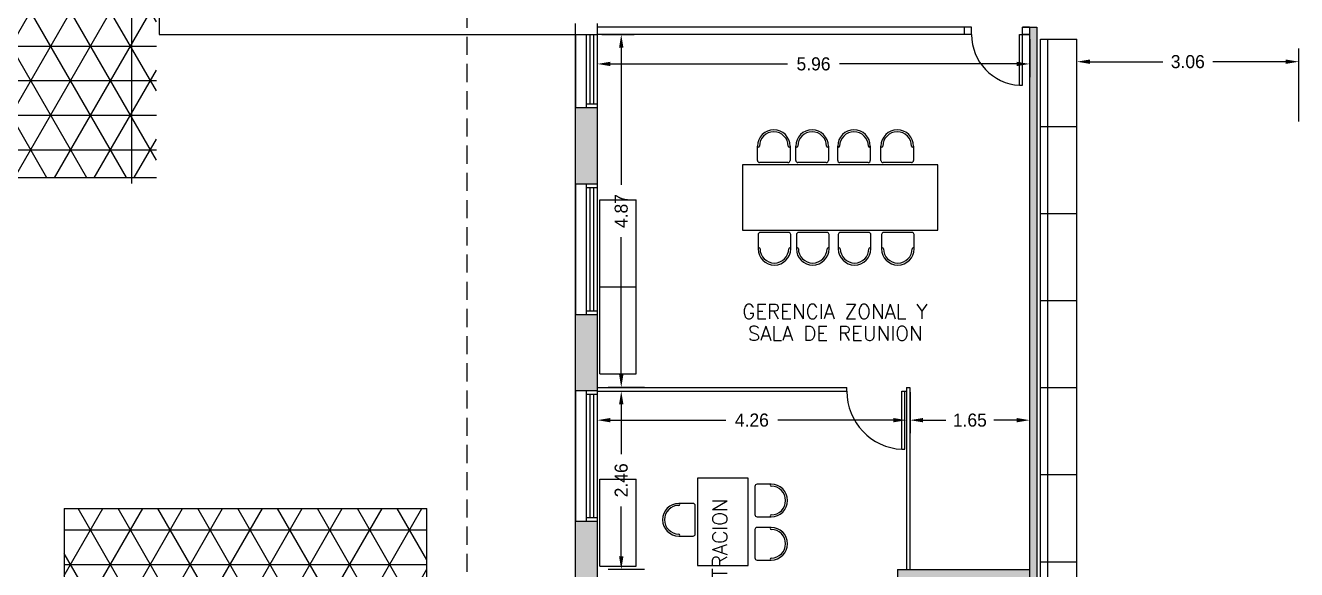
# Model space of a CAD drawing. Header units: metres. Extents: x 95 to 486, y 2972 to 3465.
# Drawn here: x 168.53 to 186.06, y 3398.93 to 3406.43 of the extents above; entities that cross this region are included whole.
import ezdxf

# ---------------------------------------------------------------- set-up
doc = ezdxf.new("R2010")
doc.units = ezdxf.units.M
doc.linetypes.add('HIDDEN', pattern=[0.375, 0.25, -0.125])
for name, color, linetype in [('0_MUROS', 7, 'Continuous'), ('0_PUERTAS-VENTANAS', 3, 'Continuous'), ('A_MEDIASOMBRA', 5, 'Continuous'), ('C_COTAS', 5, 'Continuous'), ('E_EQUIPAMIENTO', 1, 'Continuous'), ('E_GONDOLAS', 1, 'Continuous'), ('T_TEXTOS', 3, 'Continuous')]:
    doc.layers.add(name, color=color, linetype=linetype)
doc.styles.add('ROMANS', font='romans.shx', dxfattribs={"width": 0.8, "height": 0.15})
doc.dimstyles.get("Standard").update_dxf_attribs({"dimtxt": 0.18, "dimasz": 0.18, "dimexe": 0.18, "dimexo": 0.0625, "dimgap": 0.09, "dimtad": 0, "dimzin": 0, "dimdsep": 46, "dimtxsty": 'Standard', "dimcen": 0.09, "dimadec": 0, "dimazin": 0, "dimtfac": 1, "dimtofl": 0, "dimtmove": 0, "dimatfit": 3, "dimfxl": 1, "dimtolj": 1, "dimtzin": 0, "dimarcsym": 0})
doc.dimstyles.new('STANDARD$0', dxfattribs={"dimtxt": 0.2, "dimasz": 0.18, "dimexe": 0.18, "dimexo": 0.0625, "dimgap": 0.09, "dimtad": 0, "dimzin": 0, "dimdsep": 46, "dimtxsty": 'ROMANS', "dimblk": 'OBLIQUE', "dimsah": 1, "dimcen": 0.09, "dimse1": 1, "dimse2": 1, "dimadec": 0, "dimazin": 0, "dimtfac": 1, "dimtofl": 0, "dimtmove": 0, "dimatfit": 3, "dimldrblk": 'OBLIQUE', "dimfxl": 1, "dimtolj": 1, "dimtzin": 0, "dimarcsym": 0})
pattern_1 = [(0, (-301.03107, 2863.6978), (0, 0.47625), []), (60, (-301.03107, 2863.6978), (-0.4124446, 0.238125), []), (120, (-301.03107, 2863.6978), (-0.4124446, -0.238125), [])]

# ---------------------------------------------------------------- blocks, each defined once
blk = doc.blocks.new('*D240')
at = {"layer": 'C_COTAS', "color": 0, "lineweight": -2, "transparency": 16777216}
for p, q in [((186.089, 3405.107), (186.089, 3406.111)), ((187.089, 3405.107), (187.089, 3406.111)), ((185.909, 3405.931), (185.729, 3405.931)), ((187.269, 3405.931), (187.449, 3405.931))]:
    blk.add_line(p, q, dxfattribs=at)
at = {"layer": 'C_COTAS', "color": 0, "transparency": 16777216}
for points in [[(185.909, 3405.961), (185.909, 3405.901), (186.089, 3405.931)], [(187.269, 3405.961), (187.269, 3405.901), (187.089, 3405.931)]]:
    blk.add_solid(points, dxfattribs=at)
at = {"layer": 'DEFPOINTS', "color": 0, "transparency": 16777216}
for p in [(187.089, 3405.931), (186.089, 3405.044), (187.089, 3405.044)]:
    blk.add_point(p, dxfattribs=at)
at = {"layer": 'C_COTAS', "color": 0, "transparency": 16777216, "insert": (186.589, 3405.931), "char_height": 0.18, "attachment_point": 5}
blk.add_mtext('\\A1;1.00', dxfattribs=at)
blk = doc.blocks.new('*D242')
at = {"layer": 'C_COTAS', "color": 0, "lineweight": -2, "transparency": 16777216}
for p, q in [((183.029, 3405.107), (183.029, 3406.111)), ((186.089, 3405.107), (186.089, 3406.111)), ((183.209, 3405.931), (184.214, 3405.931)), ((185.909, 3405.931), (184.904, 3405.931))]:
    blk.add_line(p, q, dxfattribs=at)
at = {"layer": 'C_COTAS', "color": 0, "transparency": 16777216}
for points in [[(183.209, 3405.961), (183.209, 3405.901), (183.029, 3405.931)], [(185.909, 3405.961), (185.909, 3405.901), (186.089, 3405.931)]]:
    blk.add_solid(points, dxfattribs=at)
at = {"layer": 'DEFPOINTS', "color": 0, "transparency": 16777216}
for p in [(183.029, 3405.931), (183.029, 3405.044), (186.089, 3405.044)]:
    blk.add_point(p, dxfattribs=at)
at = {"layer": 'C_COTAS', "color": 0, "transparency": 16777216, "insert": (184.559, 3405.931), "char_height": 0.18, "attachment_point": 5}
blk.add_mtext('\\A1;3.06', dxfattribs=at)
blk = doc.blocks.new('*D295')
at = {"layer": 'C_COTAS', "color": 0, "lineweight": -2, "transparency": 16777216}
for p, q in [((176.481, 3401.39), (176.928, 3401.39)), ((176.748, 3401.21), (176.748, 3400.522)), ((176.748, 3399.114), (176.748, 3399.802)), ((177.069, 3398.934), (176.568, 3398.934))]:
    blk.add_line(p, q, dxfattribs=at)
at = {"layer": 'C_COTAS', "color": 0, "transparency": 16777216}
for points in [[(176.718, 3401.21), (176.778, 3401.21), (176.748, 3401.39)], [(176.718, 3399.114), (176.778, 3399.114), (176.748, 3398.934)]]:
    blk.add_solid(points, dxfattribs=at)
at = {"layer": 'DEFPOINTS', "color": 0, "transparency": 16777216}
for p in [(176.419, 3401.39), (176.748, 3398.934), (177.131, 3398.934)]:
    blk.add_point(p, dxfattribs=at)
at = {"layer": 'C_COTAS', "color": 0, "transparency": 16777216, "insert": (176.748, 3400.162), "char_height": 0.18, "attachment_point": 5, "rotation": 90}
blk.add_mtext('\\A1;2.46', dxfattribs=at)
blk = doc.blocks.new('*D296')
at = {"layer": 'C_COTAS', "color": 0, "lineweight": -2, "transparency": 16777216}
for p, q in [((176.481, 3406.306), (176.928, 3406.306)), ((176.748, 3406.126), (176.748, 3404.233)), ((176.748, 3401.62), (176.748, 3403.513)), ((177.069, 3401.44), (176.568, 3401.44))]:
    blk.add_line(p, q, dxfattribs=at)
at = {"layer": 'C_COTAS', "color": 0, "transparency": 16777216}
for points in [[(176.718, 3406.126), (176.778, 3406.126), (176.748, 3406.306)], [(176.718, 3401.62), (176.778, 3401.62), (176.748, 3401.44)]]:
    blk.add_solid(points, dxfattribs=at)
at = {"layer": 'DEFPOINTS', "color": 0, "transparency": 16777216}
for p in [(176.419, 3406.306), (176.748, 3401.44), (177.131, 3401.44)]:
    blk.add_point(p, dxfattribs=at)
at = {"layer": 'C_COTAS', "color": 0, "transparency": 16777216, "insert": (176.748, 3403.873), "char_height": 0.18, "attachment_point": 5, "rotation": 90}
blk.add_mtext('\\A1;4.87', dxfattribs=at)
blk = doc.blocks.new('*D298')
at = {"layer": 'C_COTAS', "color": 0, "lineweight": -2, "transparency": 16777216}
for p, q in [((180.679, 3401.377), (180.679, 3400.811)), ((176.419, 3400.827), (176.419, 3401.171)), ((176.599, 3400.991), (178.189, 3400.991)), ((180.499, 3400.991), (178.909, 3400.991))]:
    blk.add_line(p, q, dxfattribs=at)
at = {"layer": 'C_COTAS', "color": 0, "transparency": 16777216}
for points in [[(176.599, 3401.021), (176.599, 3400.961), (176.419, 3400.991)], [(180.499, 3401.021), (180.499, 3400.961), (180.679, 3400.991)]]:
    blk.add_solid(points, dxfattribs=at)
at = {"layer": 'DEFPOINTS', "color": 0, "transparency": 16777216}
for p in [(180.679, 3401.44), (176.419, 3400.991), (176.419, 3400.765)]:
    blk.add_point(p, dxfattribs=at)
at = {"layer": 'C_COTAS', "color": 0, "transparency": 16777216, "insert": (178.549, 3400.991), "char_height": 0.18, "attachment_point": 5}
blk.add_mtext('\\A1;4.26', dxfattribs=at)
blk = doc.blocks.new('*D299')
at = {"layer": 'C_COTAS', "color": 0, "lineweight": -2, "transparency": 16777216}
for p, q in [((180.729, 3401.377), (180.729, 3400.811)), ((182.379, 3398.997), (182.379, 3401.171)), ((180.909, 3400.991), (181.224, 3400.991)), ((182.199, 3400.991), (181.884, 3400.991))]:
    blk.add_line(p, q, dxfattribs=at)
at = {"layer": 'C_COTAS', "color": 0, "transparency": 16777216}
for points in [[(180.909, 3401.021), (180.909, 3400.961), (180.729, 3400.991)], [(182.199, 3401.021), (182.199, 3400.961), (182.379, 3400.991)]]:
    blk.add_solid(points, dxfattribs=at)
at = {"layer": 'DEFPOINTS', "color": 0, "transparency": 16777216}
for p in [(180.729, 3401.44), (182.379, 3400.991), (182.379, 3398.934)]:
    blk.add_point(p, dxfattribs=at)
at = {"layer": 'C_COTAS', "color": 0, "transparency": 16777216, "insert": (181.554, 3400.991), "char_height": 0.18, "attachment_point": 5}
blk.add_mtext('\\A1;1.65', dxfattribs=at)
blk = doc.blocks.new('*D300')
at = {"layer": 'C_COTAS', "color": 0, "lineweight": -2, "transparency": 16777216}
for p, q in [((182.379, 3406.243), (182.379, 3405.72)), ((176.419, 3405.736), (176.419, 3406.08)), ((176.599, 3405.9), (179.039, 3405.9)), ((182.199, 3405.9), (179.759, 3405.9))]:
    blk.add_line(p, q, dxfattribs=at)
at = {"layer": 'C_COTAS', "color": 0, "transparency": 16777216}
for points in [[(176.599, 3405.93), (176.599, 3405.87), (176.419, 3405.9)], [(182.199, 3405.93), (182.199, 3405.87), (182.379, 3405.9)]]:
    blk.add_solid(points, dxfattribs=at)
at = {"layer": 'DEFPOINTS', "color": 0, "transparency": 16777216}
for p in [(182.379, 3406.306), (176.419, 3405.9), (176.419, 3405.673)]:
    blk.add_point(p, dxfattribs=at)
at = {"layer": 'C_COTAS', "color": 0, "transparency": 16777216, "insert": (179.399, 3405.9), "char_height": 0.18, "attachment_point": 5}
blk.add_mtext('\\A1;5.96', dxfattribs=at)

msp = doc.modelspace()

# ---------------------------------------------------------------- hatches: boundary and pattern name
at = {"layer": '0_MUROS'}
h = msp.add_hatch(color=256, dxfattribs=at)
h.dxf.hatch_style = 1
h.paths.add_polyline_path([(182.4786, 3406.4058), (182.3786, 3406.4058), (182.3786, 3390.4845), (180.6786, 3390.4845), (180.6786, 3390.3845), (182.4786, 3390.3845)])
h = msp.add_hatch(color=256, dxfattribs=at)
h.paths.add_polyline_path([(176.4186, 3405.2945), (176.1186, 3405.2945), (176.1186, 3404.2445), (176.4186, 3404.2445)])
h.paths.add_polyline_path([(176.1186, 3401.3945), (176.4186, 3401.3945), (176.4186, 3402.4445), (176.1186, 3402.4445)])
h.paths.add_polyline_path([(176.1186, 3394.3245), (176.4186, 3394.3245), (176.4186, 3399.5945), (176.1186, 3399.5945), (176.1186, 3399.4745)])
h = msp.add_hatch(color=256, dxfattribs=at)
h.dxf.hatch_style = 1
h.paths.add_polyline_path([(182.3786, 3398.7845), (182.3786, 3398.9345), (180.5547, 3398.9345), (180.5547, 3398.7845)])
at = {"layer": 'A_MEDIASOMBRA'}
h = msp.add_hatch(dxfattribs=at)
h.set_pattern_fill('NET3', color=256, scale=0.15, style=0)
h.set_pattern_definition(pattern_1)
edge = h.paths.add_edge_path()
edge.add_line((143.3486, 3404.3345), (170.3386, 3404.3345))
edge.add_line((143.3486, 3404.2545), (143.3486, 3408.2545))
edge.add_line((170.3386, 3408.2545), (143.3486, 3408.2545))
edge.add_line((170.3386, 3404.3345), (170.3386, 3408.2545))
h = msp.add_hatch(dxfattribs=at)
h.set_pattern_fill('NET3', color=256, scale=0.15, style=0)
h.set_pattern_definition(pattern_1)
h.paths.add_polyline_path([(169.0686, 3399.7745), (174.0686, 3399.7745), (174.0686, 3372.2745), (169.0686, 3372.2745)])

# ---------------------------------------------------------------- linework, layer by layer
at = {"layer": '0_MUROS', "color": 1}
for p, q in [((169.9986, 3404.2545), (169.9986, 3409.2745)), ((169.0686, 3399.7745), (174.0686, 3399.7745)), ((174.0686, 3379.7745), (174.0686, 3399.7745))]:
    msp.add_line(p, q, dxfattribs=at)
at = {"layer": '0_MUROS', "color": 2, "linetype": 'HIDDEN'}
msp.add_line((174.6186, 3407.7745), (174.6186, 3369.4445), dxfattribs=at)
at = {"layer": '0_MUROS'}
for p, q in [((170.3786, 3407.4058), (170.3786, 3406.3058)), ((176.1186, 3406.3058), (176.1186, 3406.4558)), ((176.4186, 3406.3058), (176.4186, 3406.4558)), ((182.3786, 3406.4058), (182.2786, 3406.4058)), ((182.3786, 3406.4058), (182.3786, 3390.4845)), ((182.3786, 3406.4058), (182.4786, 3406.4058)), ((182.4786, 3406.4058), (182.4786, 3390.3845)), ((170.3786, 3406.3058), (176.4186, 3406.3058)), ((176.1186, 3394.2745), (176.1186, 3406.3058)), ((176.4186, 3394.2745), (176.4186, 3406.3058)), ((182.3786, 3406.3058), (182.2786, 3406.3058)), ((176.4186, 3405.2945), (176.1186, 3405.2945)), ((176.4186, 3404.2445), (176.1186, 3404.2445)), ((176.4186, 3402.4445), (176.1186, 3402.4445)), ((176.4186, 3401.3945), (176.1186, 3401.3945)), ((176.4186, 3399.5945), (176.1186, 3399.5945)), ((180.5547, 3398.9345), (182.3786, 3398.9345)), ((180.5547, 3398.9345), (180.5547, 3398.7845)), ((180.5686, 3398.9345), (180.8686, 3398.9345))]:
    msp.add_line(p, q, dxfattribs=at)
at = {"layer": '0_PUERTAS-VENTANAS'}
for p, q in [((181.5786, 3406.4058), (176.4186, 3406.4058)), ((181.5786, 3406.4058), (181.4786, 3406.4058)), ((181.4786, 3406.3058), (181.4786, 3406.4058)), ((181.4786, 3406.3058), (181.4786, 3406.4058)), ((181.4786, 3406.3058), (181.4786, 3406.3751)), ((181.5786, 3406.3058), (181.5786, 3406.4058)), ((182.2786, 3406.3058), (182.2786, 3406.4058)), ((182.2786, 3406.3058), (182.2786, 3406.4058)), ((182.2786, 3406.4058), (182.3786, 3406.4058)), ((176.1186, 3406.3058), (176.1186, 3405.2945)), ((176.2686, 3405.2945), (176.2686, 3406.3058)), ((176.3186, 3405.3445), (176.3186, 3406.3058)), ((176.3686, 3405.3445), (176.3686, 3406.3058)), ((176.4186, 3405.2945), (176.4186, 3406.3058)), ((181.5786, 3406.3058), (176.4186, 3406.3058)), ((181.5786, 3406.3058), (181.4786, 3406.3058)), ((182.2386, 3405.6058), (182.2386, 3406.3058)), ((182.2386, 3406.3058), (182.2786, 3406.3058)), ((182.2786, 3405.6058), (182.2786, 3406.3058)), ((182.2786, 3406.3058), (182.3786, 3406.3058)), ((182.2386, 3405.6058), (182.2786, 3405.6058)), ((176.4186, 3405.3445), (176.2686, 3405.3445)), ((176.1186, 3404.2445), (176.1186, 3402.4445)), ((176.2686, 3402.4445), (176.2686, 3404.2445)), ((176.4186, 3402.4445), (176.4186, 3404.2445)), ((176.4186, 3404.1945), (176.2686, 3404.1945)), ((176.3186, 3402.4945), (176.3186, 3404.1945)), ((176.3686, 3402.4945), (176.3686, 3404.1945)), ((176.4186, 3402.4945), (176.2686, 3402.4945)), ((176.4186, 3401.4395), (179.8585, 3401.4395)), ((179.8585, 3401.3885), (179.8585, 3401.4395)), ((180.6786, 3401.4395), (180.7286, 3401.4395)), ((180.6786, 3401.4395), (180.6786, 3398.9345)), ((180.6786, 3401.4395), (180.7286, 3401.4395)), ((180.7286, 3401.4395), (180.7286, 3398.9345)), ((176.1186, 3401.3945), (176.1186, 3399.5945)), ((176.2686, 3399.5945), (176.2686, 3401.3945)), ((176.4186, 3401.3445), (176.2686, 3401.3445)), ((176.3186, 3399.6445), (176.3186, 3401.3445)), ((176.3686, 3399.6445), (176.3686, 3401.3445)), ((176.4186, 3399.5945), (176.4186, 3401.3945)), ((176.4186, 3401.3895), (179.8585, 3401.3895)), ((180.6185, 3400.5895), (180.6185, 3401.3895)), ((180.6185, 3401.3895), (180.6585, 3401.3895)), ((180.6185, 3401.3895), (180.6786, 3401.3895)), ((180.6585, 3400.5895), (180.6585, 3401.3895)), ((180.6185, 3400.5895), (180.6585, 3400.5895)), ((176.4186, 3399.6445), (176.2686, 3399.6445))]:
    msp.add_line(p, q, dxfattribs=at)
at = {"layer": '0_PUERTAS-VENTANAS', "color": 5}
for centre, radius, start, end in [((182.2786, 3406.3046), 0.7, 179.90638, 266.72425), ((180.6585, 3401.3885), 0.8, 179.92834, 267.13406)]:
    msp.add_arc(centre, radius, start, end, dxfattribs=at)
at = {"layer": 'A_MEDIASOMBRA'}
for p, q in [((143.3486, 3404.3345), (170.3386, 3404.3345)), ((169.0686, 3399.7745), (169.0686, 3372.2745))]:
    msp.add_line(p, q, dxfattribs=at)
at = {"layer": 'E_EQUIPAMIENTO'}
for p, q in [((178.6262, 3404.5715), (178.6262, 3404.7665)), ((179.0762, 3404.7665), (179.0762, 3404.5715)), ((179.1543, 3404.5715), (179.1543, 3404.7665)), ((179.6043, 3404.7665), (179.6043, 3404.5715)), ((179.7319, 3404.5715), (179.7319, 3404.7665)), ((180.1819, 3404.7665), (180.1819, 3404.5715)), ((180.3278, 3404.5715), (180.3278, 3404.7665)), ((180.7778, 3404.7665), (180.7778, 3404.5715)), ((178.4217, 3404.51), (178.4217, 3403.61)), ((181.1122, 3404.51), (178.4217, 3404.51)), ((179.0462, 3404.5415), (178.6562, 3404.5415)), ((179.5743, 3404.5415), (179.1843, 3404.5415)), ((180.1519, 3404.5415), (179.7619, 3404.5415)), ((180.7478, 3404.5415), (180.3578, 3404.5415)), ((181.1122, 3403.61), (181.1122, 3404.51)), ((176.4525, 3401.6284), (176.4525, 3404.0284)), ((176.4525, 3404.0269), (176.9525, 3404.0269)), ((176.9525, 3401.6284), (176.9525, 3404.0284)), ((178.4217, 3403.61), (181.1122, 3403.61)), ((178.6344, 3403.5485), (178.6344, 3403.3535)), ((179.0544, 3403.5785), (178.6644, 3403.5785)), ((179.0844, 3403.3535), (179.0844, 3403.5485)), ((179.1625, 3403.5485), (179.1625, 3403.3535)), ((179.5825, 3403.5785), (179.1925, 3403.5785)), ((179.6125, 3403.3535), (179.6125, 3403.5485)), ((179.7401, 3403.5485), (179.7401, 3403.3535)), ((180.1601, 3403.5785), (179.7701, 3403.5785)), ((180.1901, 3403.3535), (180.1901, 3403.5485)), ((180.336, 3403.5485), (180.336, 3403.3535)), ((180.756, 3403.5785), (180.366, 3403.5785)), ((180.786, 3403.3535), (180.786, 3403.5485)), ((176.4525, 3402.8284), (176.9525, 3402.8284)), ((176.4525, 3401.6284), (176.9525, 3401.6284)), ((176.4525, 3400.1769), (176.9525, 3400.1769)), ((176.4525, 3398.9769), (176.4525, 3400.1769)), ((176.9525, 3398.9769), (176.9525, 3400.1769)), ((177.799, 3400.1903), (177.799, 3398.9903)), ((178.499, 3400.1903), (177.799, 3400.1903)), ((178.499, 3398.9903), (178.499, 3400.1903)), ((178.5903, 3400.0787), (178.5903, 3399.6887)), ((178.8153, 3400.1087), (178.6203, 3400.1087)), ((177.7375, 3399.8437), (177.5425, 3399.8437)), ((177.7675, 3399.4237), (177.7675, 3399.8137)), ((178.6203, 3399.6587), (178.8153, 3399.6587)), ((178.8153, 3399.5128), (178.6203, 3399.5128)), ((177.5425, 3399.3937), (177.7375, 3399.3937)), ((178.5903, 3399.4828), (178.5903, 3399.0928)), ((176.4525, 3398.9769), (176.9525, 3398.9769)), ((177.799, 3398.9903), (178.499, 3398.9903)), ((178.6203, 3399.0628), (178.8153, 3399.0628))]:
    msp.add_line(p, q, dxfattribs=at)
for centre, radius, start, end in [((178.8512, 3404.7665), 0.225, 0, 180), ((178.8512, 3404.7665), 0.198, 0, 180), ((179.3793, 3404.7665), 0.225, 0, 180), ((179.3793, 3404.7665), 0.198, 0, 180), ((179.9569, 3404.7665), 0.225, 0, 180), ((179.9569, 3404.7665), 0.198, 0, 180), ((180.5528, 3404.7665), 0.225, 0, 180), ((180.5528, 3404.7665), 0.198, 0, 180), ((178.6397, 3404.7665), 0.0135, 180, 360), ((179.0627, 3404.7665), 0.0135, 180, 0), ((179.1678, 3404.7665), 0.0135, 180, 360), ((179.5908, 3404.7665), 0.0135, 180, 0), ((179.7454, 3404.7665), 0.0135, 180, 360), ((180.1684, 3404.7665), 0.0135, 180, 0), ((180.3413, 3404.7665), 0.0135, 180, 360), ((180.7643, 3404.7665), 0.0135, 180, 0), ((178.6562, 3404.5715), 0.03, 180, 270), ((179.0462, 3404.5715), 0.03, 270, 0), ((179.1843, 3404.5715), 0.03, 180, 270), ((179.5743, 3404.5715), 0.03, 270, 0), ((179.7619, 3404.5715), 0.03, 180, 270), ((180.1519, 3404.5715), 0.03, 270, 0), ((180.3578, 3404.5715), 0.03, 180, 270), ((180.7478, 3404.5715), 0.03, 270, 0), ((178.6644, 3403.5485), 0.03, 90, 180), ((179.0544, 3403.5485), 0.03, 0, 90), ((179.1925, 3403.5485), 0.03, 90, 180), ((179.5825, 3403.5485), 0.03, 0, 90), ((179.7701, 3403.5485), 0.03, 90, 180), ((180.1601, 3403.5485), 0.03, 0, 90), ((180.366, 3403.5485), 0.03, 90, 180), ((180.756, 3403.5485), 0.03, 0, 90), ((178.6479, 3403.3535), 0.0135, 0, 180), ((179.0709, 3403.3535), 0.0135, 360, 180), ((179.176, 3403.3535), 0.0135, 0, 180), ((179.599, 3403.3535), 0.0135, 360, 180), ((179.7536, 3403.3535), 0.0135, 0, 180), ((180.1766, 3403.3535), 0.0135, 360, 180), ((180.3495, 3403.3535), 0.0135, 0, 180), ((180.7725, 3403.3535), 0.0135, 360, 180), ((178.8594, 3403.3535), 0.225, 180, 0), ((178.8594, 3403.3535), 0.198, 180, 0), ((179.3875, 3403.3535), 0.225, 180, 0), ((179.3875, 3403.3535), 0.198, 180, 0), ((179.9651, 3403.3535), 0.225, 180, 0), ((179.9651, 3403.3535), 0.198, 180, 0), ((180.561, 3403.3535), 0.225, 180, 0), ((180.561, 3403.3535), 0.198, 180, 0), ((178.6203, 3400.0787), 0.03, 90, 180), ((178.8153, 3400.0952), 0.0135, 90, 270), ((178.8153, 3399.8837), 0.225, 270, 90), ((178.8153, 3399.8837), 0.198, 270, 90), ((177.5425, 3399.6187), 0.225, 90, 270), ((177.5425, 3399.6187), 0.198, 90, 270), ((177.5425, 3399.8302), 0.0135, 270, 90), ((177.7375, 3399.8137), 0.03, 0, 90), ((178.6203, 3399.6887), 0.03, 180, 270), ((178.8153, 3399.6722), 0.0135, 90, 270), ((178.6203, 3399.4828), 0.03, 90, 180), ((178.8153, 3399.4993), 0.0135, 90, 270), ((178.8153, 3399.2878), 0.225, 270, 90), ((177.5425, 3399.4072), 0.0135, 270, 90), ((177.7375, 3399.4237), 0.03, 270, 0), ((178.8153, 3399.2878), 0.198, 270, 90), ((178.6203, 3399.0928), 0.03, 180, 270), ((178.8153, 3399.0763), 0.0135, 90, 270)]:
    msp.add_arc(centre, radius, start, end, dxfattribs=at)
at = {"layer": 'E_GONDOLAS'}
for p, q in [((182.5286, 3391.8402), (182.5286, 3406.2402)), ((182.5286, 3406.2402), (183.0286, 3406.2402)), ((182.6286, 3391.8402), (182.6286, 3406.2402)), ((183.0286, 3391.8402), (183.0286, 3406.2402)), ((182.5286, 3405.0402), (183.0286, 3405.0402)), ((182.5286, 3403.8402), (183.0286, 3403.8402)), ((182.5286, 3402.6402), (183.0286, 3402.6402)), ((182.5286, 3401.4402), (183.0286, 3401.4402)), ((182.5286, 3400.2402), (183.0286, 3400.2402)), ((182.5286, 3399.0402), (183.0286, 3399.0402))]:
    msp.add_line(p, q, dxfattribs=at)

# ---------------------------------------------------------------- texts
at = {"layer": 'T_TEXTOS', "style": 'ROMANS'}
for s, p in [('GERENCIA ZONAL Y', (178.4157, 3402.3882)), ('SALA DE REUNION', (178.4936, 3402.0869))]:
    msp.add_text(s, height=0.2, dxfattribs=at).set_placement(p)
msp.add_text('ADMINISTRACION', height=0.2, rotation=90, dxfattribs=at).set_placement((178.2067, 3397.778))

# ---------------------------------------------------------------- dimensions: what is measured, and where the dimension line sits
at = {"layer": 'C_COTAS'}
for base, p1, p2, picture, middle in [((176.748, 3401.4395), (176.4186, 3406.3058), (177.1311, 3401.4395), '*D296', (176.748, 3403.8727)), ((176.74796, 3398.93446), (176.41859, 3401.38952), (177.13107, 3398.93446), '*D295', (176.74796, 3400.16199))]:
    dim = msp.add_linear_dim(base=base, p1=p1, p2=p2, angle=270, dimstyle='Standard', dxfattribs=at)
    dim.commit()
    dim.dimension.update_dxf_attribs({"geometry": picture, "text_midpoint": middle})
for base, p1, p2, picture, middle in [((176.4186, 3405.9002), (182.3786, 3406.3058), (176.4186, 3405.6733), '*D300', (179.3986, 3405.9002)), ((183.0286, 3405.9305), (186.0886, 3405.0445), (183.0286, 3405.0445), '*D242', (184.5586, 3405.9305)), ((187.0886, 3405.9305), (186.0886, 3405.0445), (187.0886, 3405.0445), '*D240', (186.5886, 3405.9305)), ((176.4186, 3400.9914), (180.6786, 3401.4395), (176.4186, 3400.7646), '*D298', (178.5486, 3400.9914)), ((182.3786, 3400.9914), (180.7286, 3401.4395), (182.3786, 3398.9345), '*D299', (181.5536, 3400.9914))]:
    dim = msp.add_linear_dim(base=base, p1=p1, p2=p2, dimstyle='STANDARD$0', override={"dimtxt": 0.18, "dimtxsty": 'Standard', "dimsah": 0, "dimse1": 0, "dimse2": 0}, dxfattribs=at)
    dim.commit()
    dim.dimension.update_dxf_attribs({"geometry": picture, "text_midpoint": middle})

doc.saveas('drawing.dxf')
